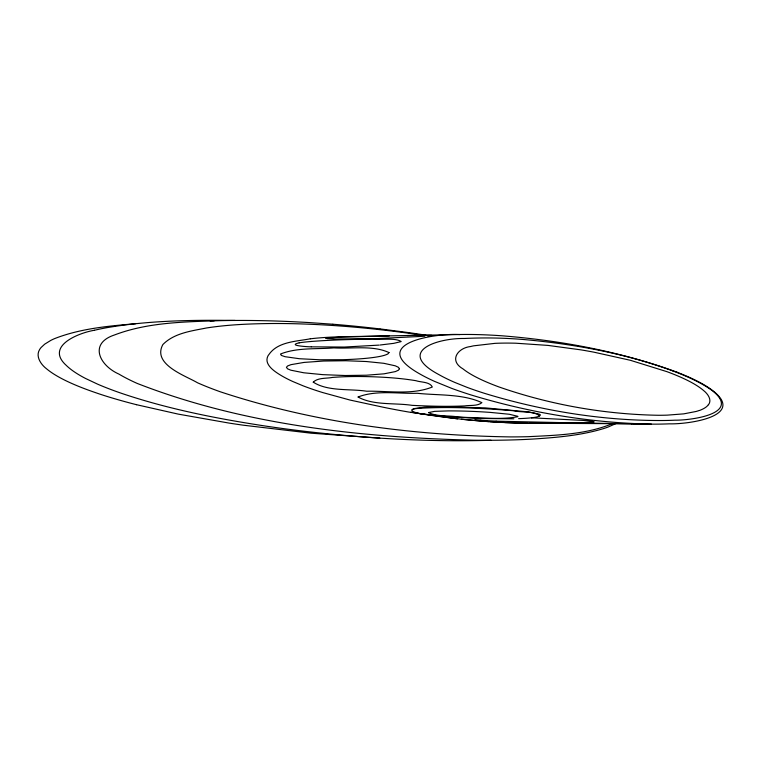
<?xml version="1.0" encoding="UTF-8"?>
<svg xmlns="http://www.w3.org/2000/svg" width="761" height="761" viewBox="0 0 761 761"><rect width="100%" height="100%" fill="white"/><g stroke="black" fill="none" stroke-linecap="round" stroke-linejoin="round"><path stroke-width="1.14" d="M708.472 404.795C712.286 399.867 707.701 393.798 703.735 390.65A773.585 92.937 1.6 0 0 685.823 379.568L682.427 377.97A808.391 97.123 1.6 0 0 666.969 371.672L630.346 360.286L593.713 352.134A284.5 34.178 1.6 0 0 580.909 349.86L547.996 345.408L515.796 343.211A38.83 4.661 1.6 0 0 494.992 343.354L473.627 345.827A108.747 13.061 1.6 0 0 470.498 346.55C457.808 347.92 448.495 360.552 463.049 368.923A766.869 92.129 1.6 0 0 476.576 377.361L478.726 378.445A819.312 98.426 1.6 0 0 498.997 386.959C550.089 404.757 604.186 414.317 658.275 415.278A37.213 4.471 1.6 0 0 667.302 415.135L683.768 413.86L696.087 411.473A136.58 16.409 1.6 0 0 698.056 410.883L699.264 410.464M592.581 421.328A31.61 3.795 1.6 0 0 582.469 420.376L531.444 417.799A36.842 4.423 1.6 0 0 534.745 417.351A34.312 4.119 1.6 0 0 539.597 415.877C533.784 410.788 521.333 412.681 513.608 410.75C482.417 408.21 451.035 406.526 419.758 408.276C402.788 409.228 417.199 413.708 423.382 414.06M539.578 415.877L540.434 414.926L539.092 414.07L528.733 411.939L485.157 407.877L441.199 406.631L424.324 407.221L414.669 408.524A27.225 3.272 1.6 0 0 413.347 409.038L412.291 409.646M615.877 423.592L608.22 426.988A353.114 42.426 1.6 0 1 603.549 428.595C581.033 435.435 557.394 437.432 534.022 438.992A132.119 15.876 1.6 0 1 497.152 440.229L491.035 440.277A129.085 15.505 1.6 0 1 473.713 440.2C359.963 437.385 243.891 424.98 137.189 383.42A1057.638 127.058 1.6 0 1 118.925 374.089C99.662 365.613 88.4 343.525 114.531 334.954C147.548 322.388 183.629 321.903 218.512 320.704A129.456 15.553 1.6 0 1 235.12 320.448A135.144 16.238 1.6 0 1 295.544 321.836L305.484 322.36A161.893 19.453 1.6 0 1 308.795 322.55L332.804 324.234M612.7 423.525C586.094 434.579 556.567 435.244 528.201 436.681A89.646 10.768 1.6 0 1 510.574 436.909C412.491 435.416 313.675 422.64 220.31 391.791A1044.882 125.527 1.6 0 1 197.451 382.745C185.503 375.658 151.962 364.471 162.864 344.552C174.183 333.042 191.43 330.997 206.564 327.962C227.139 324.766 248 323.834 268.795 323.549A94.136 11.31 1.6 0 1 296.438 323.777C338.721 324.957 380.89 329.028 422.716 335.24M431.744 335.534L431.668 335.553A22.697 2.73 1.6 0 1 428.243 335.934L427.806 335.991M94.469 330.255C79.201 332.747 44.642 345.998 66.34 365.451A932.663 112.048 1.6 0 0 78.811 374.716A919.364 110.45 1.6 0 0 85.603 378.493L97.646 384.172A999.298 120.048 1.6 0 0 121.998 393.494C169.541 409.523 218.997 419.045 268.528 426.521M94.488 330.255L97.532 329.551A271.382 32.599 1.6 0 1 107.796 327.515C149.812 320.438 192.628 319.915 235.12 320.448M299.282 342.83C286.241 345.637 308.662 346.845 311.106 346.845M310.25 338.807C296.172 341.508 277.736 341.622 268.871 354.616A372.548 44.756 1.6 0 0 267.977 355.882C263.677 364.119 273.96 371.045 279.801 374.669A751.155 90.245 1.6 0 0 292.947 381.575L302.878 385.732A675.426 81.142 1.6 0 0 322.55 392.514L349.993 400.048L383.221 407.23A404.139 48.552 1.6 0 0 409.009 412.082L457.646 418.854M380.148 345.009L393.722 343.354L400.838 341.67A27.225 3.272 1.6 0 0 401.18 341.48C394.988 337.58 381.413 340.072 373.014 339.178C352.353 339.32 331.682 339.882 311.078 341.48M379.102 345.104L344.381 347.054L311.287 346.845M135.61 323.72C108.224 326.05 80.314 328.524 54.535 338.635A444.167 53.365 1.6 0 0 50.825 340.386L44.709 344.153L41.104 347.501A599.763 72.057 1.6 0 0 39.601 349.594C35.339 356.376 40.98 364.595 46.507 368.752A888.715 106.768 1.6 0 0 96 392.8L99.368 393.96A803.702 96.552 1.6 0 0 136.542 404.709M424.876 336.229L377.817 338.569L335.763 339.016M491.035 440.277C431.249 442.046 371.378 438.688 311.943 432.134A339.682 40.809 1.6 0 1 268.623 426.512M210.093 320.914L214.212 320.819M513.875 418.807L479.392 418.464M389.271 335.886L341.67 337.056L325.708 338.255L327.515 338.655M407.173 335.544L426.35 335.278M640.943 424.048L641.399 424.02A10.654 1.284 1.6 0 0 639.963 423.963L584.429 423.03M561.18 422.612L496.124 421.166M640.515 424.048L651.406 424.134A52.823 6.345 1.6 0 0 669.385 423.829C687.63 424.438 748.558 416.391 710.803 389.166A906.246 108.871 1.6 0 0 676.852 372.158M561.694 422.774L584.648 423.03M640.362 424.048L639.373 424.039M537.399 423.268L534.032 423.24M411.121 412.196C453.099 419.282 495.639 423.43 538.246 423.278L631.411 423.763M651.406 424.134C590.365 422.926 529.523 412.7 471.135 394.978A876.358 105.284 1.6 0 1 451.53 388.3L434.674 381.432A1000.315 120.171 1.6 0 1 420.862 374.536C365.841 344.134 433.275 333.061 459.939 334.536L343.268 336.733A71.182 8.552 1.6 0 0 329.751 337.199A88.818 10.673 1.6 0 0 310.326 338.816M639.04 424.029L631.392 423.896M532.453 423.211L531.673 423.192M335.002 338.997L333.917 338.968M517.87 423.03L504.638 422.564M531.568 423.192L531.273 423.183A7.734 0.932 1.6 0 1 529.551 423.116L529.941 422.954A21.023 2.53 1.6 0 1 533.518 422.85L583.782 422.564L594.16 421.87L592.705 421.404M333.223 338.949L327.715 338.664M479.173 418.455L448.21 416.743L423.687 414.108M379.834 438.108L311.144 433.199L243.387 425.209A431.858 51.881 1.6 0 1 229.137 423.097L178.236 414.117L136.58 404.709M503.325 422.498L489.922 421.718M489.019 421.661L482.626 421.194M481.713 421.118L461.328 419.254M480.904 420.186C479.287 419.758 474.322 420.082 474.645 418.607A11.577 1.389 1.6 0 1 475.872 418.341M380.1 328.914L408.876 332.643A393.037 47.22 1.6 0 1 419.986 334.279L425.865 335.173M431.868 335.42L431.135 335.335A14.659 1.76 1.6 0 0 426.816 335.297M673.114 370.988C618.446 351.116 560.667 340.586 502.812 335.858A76.823 9.227 1.6 0 0 492.614 335.201L490.883 335.116A56.771 6.82 1.6 0 0 459.844 334.507M676.91 372.158C627.283 353.808 574.783 343.943 522.17 339.396A77.765 9.341 1.6 0 0 517.994 339.092C500.139 337.798 482.198 337.618 464.315 338.483C437.765 338.017 395.216 351.354 438.935 374.631A921.371 110.687 1.6 0 0 455.002 382.507L466.712 387.216A817.057 98.159 1.6 0 0 484.491 393.332C540.481 410.455 598.964 420.215 657.561 420.519A47.648 5.727 1.6 0 0 675.093 420.177C689.552 420.395 741.661 414.288 712.876 391.116A965.005 115.929 1.6 0 0 673 370.988M531.492 417.808A43.12 5.184 1.6 0 1 518.602 418.655M528.001 423.202A69.47 8.342 1.6 0 1 518.602 423.049M332.89 324.215A237.917 28.585 1.6 0 1 379.977 328.933M299.159 342.821A67.234 8.076 1.6 0 1 311.173 341.489M496.153 421.137A49.294 5.926 1.6 0 1 480.79 420.215M708.206 404.785A239.021 28.718 1.6 0 1 699.521 410.483M358.108 397.052C373.708 405.623 394.674 402.683 412.101 405.347C429.556 406.222 447.049 406.707 464.514 405.927C470.07 404.976 477.413 406.364 481.903 402.655C462.431 393.684 438.583 395.558 417.313 393.285C397.917 393.798 376.334 389.927 358.117 396.976M313.256 382.146C327.877 391.649 349.756 388.605 366.745 391.23C388.243 390.764 412.091 395.178 432.315 387.016C429.889 381.708 420.995 382.441 415.972 380.709C402.284 378.407 388.405 377.399 374.536 376.838C360.524 376.334 346.464 376.324 332.471 377.427C326.288 378.664 317.974 377.494 313.256 382.146M399.43 368.743L398.507 370.16L395.435 371.577L384.02 373.832L366.345 375.221L345.218 375.515L322.826 374.65L303.791 372.785L290.778 370.179L287.563 368.819L286.421 367.344L287.544 366.003L290.94 364.662L304.077 362.417L323.596 361.028L345.855 360.743L366.345 361.523L383.772 363.301L395.273 365.813L398.422 367.306L399.43 368.743M389.014 352.571L387.977 353.836A82.882 9.96 1.6 0 1 384.543 355.263A82.35 9.893 1.6 0 1 362.769 358.621A81.712 9.817 1.6 0 1 342.678 359.706L319.867 359.782L299.339 358.716L285.09 356.7L281.38 355.425L280.533 354.16A45.822 5.508 1.6 0 1 280.628 353.97C297.199 347.406 316.291 349.318 333.889 347.891C351.706 348.957 372.766 345.018 389.014 352.571M428.5 412.595C436.909 416.781 448.191 415.335 457.523 416.857A81.941 9.845 1.6 0 0 467.948 417.485C484.453 417.722 501.47 419.768 517.727 416.733A15.391 1.845 1.6 0 0 517.841 416.324L509.318 414.26L490.398 412.405A79.658 9.57 1.6 0 0 477.223 411.606A67.634 8.124 1.6 0 0 448.467 410.902L434.626 411.359L428.5 412.595"/></g></svg>
